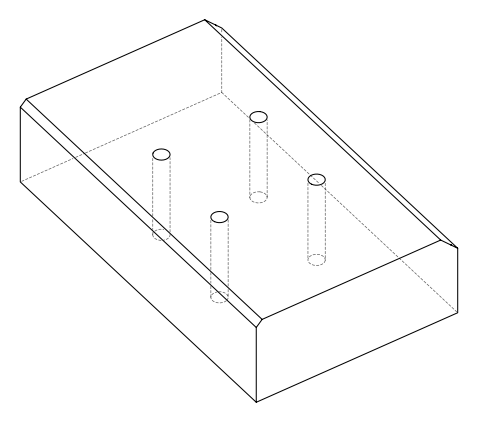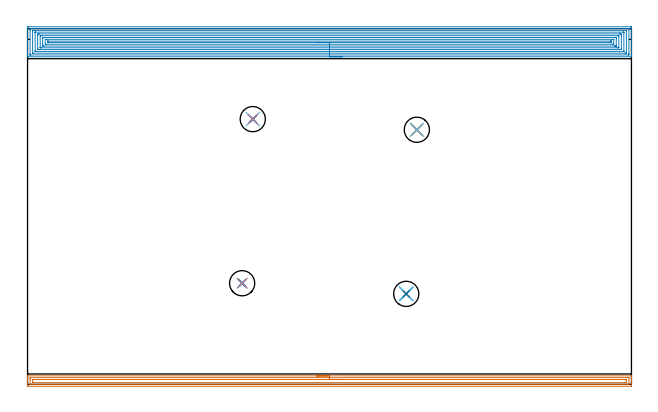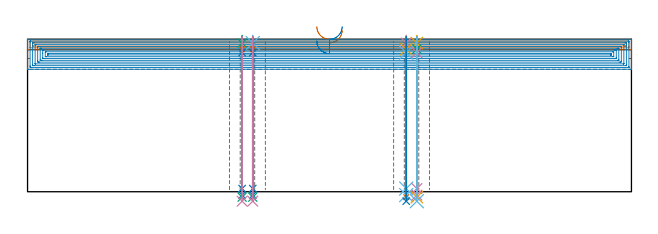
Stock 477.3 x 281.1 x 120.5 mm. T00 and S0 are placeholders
(PLAN: 22 operations, 17 tool changes, 53 min)
(1 AREA_MILL | FG_CHAMFER_SURFACE | UGT0205_001 | 11.68 min | 16050 mm3)
(2 AREA_MILL_1 | FG_CHAMFER_SURFACE_1 | UGT0205_001 | 34.66 min | 134039 mm3)
(3 SPOT_DRILL | STEP1HOLE | NXT0321_9005460120000 | 0.05 min | 183 mm3)
(4 SPOT_DRILL_1 | STEP1HOLE_1 | NXT0321_9005460120000 | 0.05 min | 182 mm3)
(5 SPOT_DRILL_2 | STEP1HOLE_2 | NXT0321_9005460120000 | 0.05 min | 186 mm3)
(6 SPOT_DRILL_3 | STEP1HOLE_3 | NXT0321_9005460120000 | 0.05 min | 183 mm3)
(7 DRILL_BLIND_HOLE_INTO_CENTER | STEP1HOLE | NXT0301_023 | 0.04 min | 97 mm3)
(8 GUN_DRILL_THROUGH_HOLE | STEP1HOLE | UGT0307_001 | 0.54 min | 2185 mm3)
(9 SPADE_DRILL_TO_ENLARGE_THROUGH_HOLE | STEP1HOLE | UGT0306_003 | 0.51 min | 12258 mm3)
(10 DRILL_TO_ENLARGE_THROUGH_HOLE | STEP1HOLE | UGT0301_265 | 0.52 min | 22685 mm3)
(11 DRILL_BLIND_HOLE_INTO_CENTER_1 | STEP1HOLE_1 | NXT0301_023 | 0.04 min | 101 mm3)
(12 GUN_DRILL_THROUGH_HOLE_1 | STEP1HOLE_1 | UGT0307_001 | 0.54 min | 2203 mm3)
(13 SPADE_DRILL_TO_ENLARGE_THROUGH_HOLE_1 | STEP1HOLE_1 | UGT0306_003 | 0.51 min | 12244 mm3)
(14 DRILL_TO_ENLARGE_THROUGH_HOLE_1 | STEP1HOLE_1 | UGT0301_265 | 0.52 min | 22678 mm3)
(15 DRILL_BLIND_HOLE_INTO_CENTER_2 | STEP1HOLE_2 | NXT0301_023 | 0.04 min | 92 mm3)
(16 GUN_DRILL_THROUGH_HOLE_2 | STEP1HOLE_2 | UGT0307_001 | 0.54 min | 2190 mm3)
(17 SPADE_DRILL_TO_ENLARGE_THROUGH_HOLE_2 | STEP1HOLE_2 | UGT0306_003 | 0.51 min | 12256 mm3)
(18 DRILL_TO_ENLARGE_THROUGH_HOLE_2 | STEP1HOLE_2 | UGT0301_265 | 0.52 min | 22679 mm3)
(19 DRILL_BLIND_HOLE_INTO_CENTER_3 | STEP1HOLE_3 | NXT0301_023 | 0.04 min | 107 mm3)
(20 GUN_DRILL_THROUGH_HOLE_3 | STEP1HOLE_3 | UGT0307_001 | 0.54 min | 2203 mm3)
(21 SPADE_DRILL_TO_ENLARGE_THROUGH_HOLE_3 | STEP1HOLE_3 | UGT0306_003 | 0.51 min | 12247 mm3)
(22 DRILL_TO_ENLARGE_THROUGH_HOLE_3 | STEP1HOLE_3 | UGT0301_265 | 0.52 min | 22677 mm3)
(TOOL UGT0205_001 | Chamfer Mill 20 x 3 x 45 deg. | D20 FL50 Z2)
(TOOL NXT0321_9005460120000 | NC Spot Drill, 142deg, 12mm, Carbide, Uncoated | D12 PA142 FL30 Z2)
(TOOL NXT0301_023 | Carbide Drill 5.2mm [860.1-0520-016A1-MM 2214] | D5.2 PA140 FL28 Z2)
(TOOL UGT0307_001 | Gun Drill 5 mm | D5 PA130 FL24 Z1)
(TOOL UGT0306_003 | Spade Drill 12.5mm | D12.5 PA132 FL10 Z2)
(TOOL UGT0301_265 | Twist Drill 19.9 mm | D19.9 PA118 FL140 Z2)
(OP 1 AREA_MILL)
G17 G21 G94 G90
T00 M6
G54
G17 G0 G90 X228.65 Y6.7 S1061 M3
G43 Z130.5 H0
G94 G1 X228.688 Z129.628 F250.
X228.802 Z128.763
X228.991 Z127.911
X229.253 Z127.079
X229.587 Z126.273
X229.99 Z125.5
X230.458 Z124.764
X230.99 Z124.072
X231.579 Z123.429
X232.222 Z122.839
X232.914 Z122.308
X233.65 Z121.839
X234.424 Z121.437
X235.23 Z121.103
X236.062 Z120.84
X236.914 Z120.652
X237.778 Z120.538
X238.65 Z120.5
X477.135
X477.251 Y6.703 Z120.497
X477.297 Z120.493
X477.299 Y6.702 Z120.492
X477.3 Y6.286 Z120.085
Y5.938 Z119.737
Y5.265 Z119.06
Y4.04 Z117.837
Y3.488 Z117.283
Y2.876 Z116.671
X477.299 Y-1.23 Z112.567
X477.29 Y-1.492 Z112.306
X477.028 Y-1.499 Z112.299
X0.616 Y-1.5 Z112.3
X0.27 Y-1.497 Z112.301
X0.01 Y-1.492 Z112.306
X0. Y-1.229 Z112.568
Y3.488 Z117.283
Y4.04 Z117.837
Y4.377 Z118.173
Y4.928 Z118.725
Y5.265 Z119.06
Y5.938 Z119.737
Y6.286 Z120.085
Y6.667 Z120.458
X0.01 Y6.702 Z120.493
X0.167 Y6.699 Z120.499
X238.65 Y6.7 Z120.5
Y5.285 Z119.085
X474.898
X475.29 Y5.265 Z119.065
X475.299 Y4.866 Z118.666
X475.3 Y0.823 Z114.623
X475.299 Y0.425 Z114.225
X475.29 Y-0.065 Z113.735
X474.918 Y-0.085 Z113.715
X474.898 Y-0.086 Z113.714
X2.402 Y-0.085 Z113.715
X2.01 Y-0.065 Z113.735
X2.001 Y0.334 Z114.134
X2. Y4.377 Z118.177
X2.001 Y4.775 Z118.575
X2.01 Y5.265 Z119.065
X2.382 Y5.284 Z119.084
X2.402 Y5.285 Z119.085
X238.65
Y3.871 Z117.671
X472.726
X473.112 Y3.87 Z117.67
X473.239 Y3.867 Z117.667
X473.278 Y3.865 Z117.665
X473.29 Y3.8 Z117.6
X473.296 Y3.676 Z117.476
X473.299 Y3.488 Z117.288
X473.298 Y1.526 Z115.326
X473.29 Y1.344 Z115.144
X473.112 Y1.335 Z115.135
X472.602 Y1.33 Z115.13
X472.218 Y1.329 Z115.129
X471.711 Y1.328 Z115.128
X4.574
X4.188 Y1.33 Z115.13
X4.061 Y1.332 Z115.132
X4.022 Y1.335 Z115.135
X4.01 Y1.4 Z115.2
X4.004 Y1.524 Z115.324
X4.001 Y1.712 Z115.512
Y3.488 Z117.288
X4.002 Y3.674 Z117.474
X4.01 Y3.856 Z117.656
X4.188 Y3.864 Z117.664
X4.698 Y3.869 Z117.669
X5.082 Y3.871 Z117.671
X5.59
X238.65
X239.522 Z117.709
X240.386 Z117.823
X241.238 Z118.012
X242.07 Z118.274
X242.876 Z118.608
X243.65 Z119.011
X244.386 Z119.48
X245.078 Z120.011
X245.721 Z120.6
X246.31 Z121.243
X246.842 Z121.935
X247.31 Z122.671
X247.713 Z123.445
X248.047 Z124.251
X248.309 Z125.083
X248.498 Z125.935
X248.612 Z126.8
X248.65 Z127.671
G0 Z130.5
M5
M2
(OP 2 AREA_MILL_1)
G17 G21 G94 G90
T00 M6
G54
G17 G0 G90 X248.65 Y258.9 S1061 M3
G43 Z130.5 H0
G94 G1 X248.612 Z129.628 F250.
X248.498 Z128.763
X248.309 Z127.912
X248.047 Z127.08
X247.713 Z126.274
X247.31 Z125.5
X246.842 Z124.764
X246.31 Z124.072
X245.721 Z123.429
X245.078 Z122.839
X244.386 Z122.308
X243.65 Z121.84
X242.876 Z121.437
X242.07 Z121.103
X241.238 Z120.841
X240.387 Z120.652
X239.522 Z120.538
X238.65 Z120.5
X0.169
X0.01 Y258.906 Z120.493
X0. Y259.218 Z120.181
Y259.533 Z119.866
Y260.199 Z119.195
Y261.412 Z117.985
Y261.958 Z117.436
Y270.545 Z108.852
Y281.574 Z97.823
X0.005 Y282.18 Z97.218
X0.01 Y282.592 Z96.806
X0.193 Y282.596 Z96.803
X0.616 Y282.6 Z96.8
X476.684
X477.156 Y282.595 Z96.803
X477.29 Y282.592 Z96.806
X477.3 Y282.453 Z96.944
Y262.564 Z116.831
Y261.958 Z117.436
Y261.412 Z117.985
Y261.079 Z118.317
Y260.532 Z118.864
Y260.199 Z119.195
Y259.217 Z120.182
X477.29 Y258.906 Z120.493
X477.131 Y258.9 Z120.5
X238.65
Y260.314 Z119.086
X2.402 Y260.315 Z119.085
X2.285
X2.041 Y260.32 Z119.08
X2.016 Y260.321 Z119.079
X2.01 Y260.335 Z119.065
X2.004 Y260.366 Z119.034
X2.002 Y260.397 Z119.003
X2. Y260.595 Z118.805
Y261.079 Z118.321
Y279.938 Z99.462
X2.003 Y280.421 Z98.979
X2.007 Y280.81 Z98.59
X2.024 Y281.179 Z98.221
X2.402 Y281.184 Z98.216
X2.52 Y281.185 Z98.215
X474.898
X475.016
X475.259 Y281.18 Z98.22
X475.284 Y281.179 Z98.221
X475.29 Y281.165 Z98.235
X475.296 Y281.134 Z98.266
X475.298 Y281.103 Z98.297
X475.3 Y280.905 Z98.495
Y280.421 Z98.979
Y261.562 Z117.838
X475.297 Y261.079 Z118.321
X475.293 Y260.69 Z118.71
X475.276 Y260.321 Z119.079
X474.898 Y260.316 Z119.084
X474.78 Y260.315 Z119.085
X238.65 Y260.314 Z119.086
Y261.728 Z117.672
X4.189 Y261.729 Z117.671
X4.111 Y261.73 Z117.67
X4.049 Y261.732 Z117.668
X4.016 Y261.735 Z117.665
X4.01 Y261.773 Z117.627
X4.004 Y261.958 Z117.442
X4.001 Y262.143 Z117.257
X4. Y278.848 Z100.552
X4.004 Y279.542 Z99.858
X4.008 Y279.72 Z99.68
X4.022 Y279.765 Z99.635
X4.073 Y279.767 Z99.633
X4.189 Y279.769 Z99.631
X4.849 Y279.771 Z99.629
X5.082
X473.112
X473.189 Y279.77 Z99.63
X473.251 Y279.768 Z99.632
X473.284 Y279.765 Z99.635
X473.29 Y279.727 Z99.673
X473.296 Y279.542 Z99.858
X473.299 Y279.357 Z100.043
X473.3 Y262.652 Z116.748
X473.296 Y261.958 Z117.442
X473.292 Y261.78 Z117.62
X473.278 Y261.735 Z117.665
X473.228 Y261.733 Z117.667
X473.112 Y261.731 Z117.669
X472.451 Y261.729 Z117.671
X472.218 Y261.728 Z117.672
X238.65
Y263.143 Z116.257
X6.557
X6.135 Y263.145 Z116.255
X6.048 Y263.147 Z116.253
X6.015 Y263.149 Z116.251
X6.01 Y263.188 Z116.212
X6.006 Y263.288 Z116.112
X6. Y263.691 Z115.709
X6.001 Y278.211 Z101.189
X6.003 Y278.318 Z101.082
X6.007 Y278.343 Z101.057
X6.01 Y278.35 Z101.05
X6.022 Y278.352 Z101.048
X6.091 Y278.355 Z101.045
X6.286 Y278.357 Z101.043
X470.743
X471.165 Y278.354 Z101.046
X471.252 Y278.353 Z101.048
X471.285 Y278.351 Z101.049
X471.29 Y278.312 Z101.088
X471.294 Y278.212 Z101.188
X471.3 Y277.809 Z101.591
X471.299 Y263.289 Z116.111
X471.297 Y263.182 Z116.218
X471.293 Y263.157 Z116.243
X471.29 Y263.15 Z116.25
X471.278 Y263.148 Z116.252
X471.209 Y263.145 Z116.255
X471.014 Y263.143 Z116.257
X238.65
Y264.557 Z114.843
X9.587
X8.692 Y264.558 Z114.842
X8.654 Y264.559 Z114.841
X8.01 Y264.595 Z114.805
X8.001 Y265.238 Z114.162
X8. Y276.025 Z103.375
X8.003 Y276.666 Z102.734
X8.01 Y276.904 Z102.496
X8.617 Y276.941 Z102.459
X8.654 Y276.942 Z102.458
X9.508 Y276.943 Z102.457
X467.713
X468.608 Y276.942 Z102.458
X468.646 Y276.941 Z102.459
X469.29 Y276.904 Z102.496
X469.299 Y276.262 Z103.138
X469.3 Y265.475 Z113.925
X469.297 Y264.834 Z114.566
X469.29 Y264.595 Z114.805
X468.683 Y264.559 Z114.841
X468.646 Y264.558 Z114.842
X467.792 Y264.557 Z114.843
X238.65
Y265.971 Z113.429
X10.829
X10.441 Y265.973 Z113.427
X10.053 Y265.977 Z113.423
X10.01 Y265.978 Z113.422
X10.006 Y266.017 Z113.383
X10.002 Y266.094 Z113.306
X10. Y266.209 Z113.191
Y266.354 Z113.046
X10.001 Y275.146 Z104.254
X10.002 Y275.363 Z104.037
X10.006 Y275.471 Z103.929
X10.01 Y275.519 Z103.881
X10.059 Y275.522 Z103.878
X10.441 Y275.527 Z103.873
X10.945 Y275.529 Z103.871
X11.334
X466.471
X466.859 Y275.527 Z103.873
X467.247 Y275.523 Z103.877
X467.29 Y275.522 Z103.878
X467.294 Y275.483 Z103.917
X467.298 Y275.406 Z103.994
X467.3 Y275.291 Z104.109
Y275.146 Z104.254
X467.299 Y266.354 Z113.046
X467.298 Y266.137 Z113.263
X467.294 Y266.029 Z113.371
X467.29 Y265.981 Z113.419
X467.241 Y265.978 Z113.422
X466.859 Y265.973 Z113.427
X466.355 Y265.971 Z113.429
X465.966
X238.65
Y267.385 Z112.015
X12.965 Y267.386 Z112.014
X12.227 Y267.39 Z112.01
X12.065 Y267.392 Z112.008
X12.009 Y267.4 Z112.
X12.006 Y267.412 Z111.988
X12.002 Y267.455 Z111.945
X12. Y269.871 Z109.529
Y273.388 Z106.012
Y273.611 Z105.789
X12.002 Y273.835 Z105.565
X12.006 Y273.984 Z105.416
X12.01 Y274.098 Z105.302
X12.045 Y274.108 Z105.292
X12.227 Y274.111 Z105.289
X12.383 Y274.113 Z105.287
X13.12 Y274.115 Z105.285
X13.275
X464.335 Y274.114 Z105.286
X465.073 Y274.11 Z105.29
X465.235 Y274.108 Z105.292
X465.291 Y274.099 Z105.301
X465.294 Y274.088 Z105.312
X465.298 Y274.045 Z105.355
X465.3 Y273.388 Z106.012
Y273.164 Z106.236
Y267.889 Z111.511
X465.298 Y267.665 Z111.735
X465.294 Y267.516 Z111.884
X465.29 Y267.402 Z111.998
X465.255 Y267.392 Z112.008
X465.073 Y267.388 Z112.012
X464.917 Y267.387 Z112.013
X464.18 Y267.385 Z112.015
X464.025
X238.65
Y268.8 Z110.6
X14.907
X14.205 Y268.803 Z110.597
X14.014 Y268.807 Z110.593
X14.001 Y268.992 Z110.408
X14. Y269.005 Z110.395
X14.001 Y272.521 Z106.879
X14.014 Y272.693 Z106.707
X14.713 Y272.699 Z106.701
X14.907 Y272.7 Z106.7
X462.393
X463.095 Y272.696 Z106.704
X463.286 Y272.693 Z106.707
X463.299 Y272.508 Z106.892
X463.3 Y272.495 Z106.905
X463.299 Y268.979 Z110.421
X463.286 Y268.807 Z110.593
X462.587 Y268.801 Z110.599
X462.393 Y268.8 Z110.6
X238.65
Y270.214 Z109.186
X16.693
X16.344 Y270.215 Z109.185
X16.05 Y270.219 Z109.181
X16.02 Y270.22 Z109.18
X16.01 Y270.226 Z109.174
X16.007 Y270.248 Z109.152
X16.003 Y270.35 Z109.05
X16. Y270.553 Z108.847
X16.001 Y270.75 Z108.65
X16.004 Y271.091 Z108.309
X16.008 Y271.261 Z108.139
X16.01 Y271.277 Z108.123
X16.025 Y271.28 Z108.12
X16.071 Y271.283 Z108.117
X16.149 Y271.285 Z108.115
X460.607 Y271.286 Z108.114
X460.957 Y271.285 Z108.115
X461.25 Y271.281 Z108.119
X461.28 Y271.279 Z108.121
X461.29 Y271.274 Z108.126
X461.293 Y271.252 Z108.148
X461.297 Y271.15 Z108.25
X461.3 Y270.947 Z108.453
X461.299 Y270.75 Z108.65
X461.296 Y270.409 Z108.991
X461.292 Y270.239 Z109.161
X461.29 Y270.223 Z109.177
X461.275 Y270.22 Z109.18
X461.229 Y270.217 Z109.183
X461.151 Y270.215 Z109.185
X238.65 Y270.214 Z109.186
X237.778 Z109.224
X236.914 Z109.338
X236.062 Z109.527
X235.23 Z109.789
X234.424 Z110.123
X233.65 Z110.526
X232.914 Z110.995
X232.222 Z111.526
X231.579 Z112.115
X230.99 Z112.758
X230.459 Z113.45
X229.99 Z114.186
X229.587 Z114.96
X229.253 Z115.766
X228.991 Z116.598
X228.802 Z117.45
X228.688 Z118.315
X228.65 Z119.186
G0 Z130.5
M5
M2
(OP 3 SPOT_DRILL)
G17 G21 G94 G90
T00 M6
G54
G17 G0 G90 X169.6 Y79.9 S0 M3
G43 Z130.5 H0
G94 G81 G98 Z117.5 F250. R123.5
G80
M5
M2
(OP 4 SPOT_DRILL_1)
G17 G21 G94 G90
T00 M6
G54
G17 G0 G90 X299.3 Y71.5 S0 M3
G43 Z130.5 H0
G94 G81 G98 Z117.5 F250. R123.5
G80
M5
M2
(OP 5 SPOT_DRILL_2)
G17 G21 G94 G90
T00 M6
G54
G17 G0 G90 X307.7 Y201.2 S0 M3
G43 Z130.5 H0
G94 G81 G98 Z117.5 F250. R123.5
G80
M5
M2
(OP 6 SPOT_DRILL_3)
G17 G21 G94 G90
T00 M6
G54
G17 G0 G90 X178. Y209.6 S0 M3
G43 Z130.5 H0
G94 G81 G98 Z117.5 F250. R123.5
G80
M5
M2
(OP 7 DRILL_BLIND_HOLE_INTO_CENTER)
G17 G21 G94 G90
T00 M6
G54
G17 G0 G90 X169.6 Y79.9 S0 M3
G43 Z130.5 H1
G94 G81 G98 Z112.7 F250. R122.5
G80
M5
M2
(OP 8 GUN_DRILL_THROUGH_HOLE)
G17 G21 G94 G90
T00 M6
G54
G17 G0 G90 X169.6 Y79.9 M8
G43 Z130.5 H0
Z118.386
S716 M3
G94 G1 Z109.944 F125. M26
G4 X.084
Z2.5 F250.
G4 X.084
Z-2.666 F125.
G4 X.084
M5
M9
G0 Z118.386
Z130.5
M2
(OP 9 SPADE_DRILL_TO_ENLARGE_THROUGH_HOLE)
G17 G21 G94 G90
T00 M6
G54
G17 G0 G90 X169.6 Y79.9 S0 M3
G43 Z130.5 H0
G94 G73 G98 Z-4.283 F250. Q12.478 R122.5
G80
M5
M2
(OP 10 DRILL_TO_ENLARGE_THROUGH_HOLE)
G17 G21 G94 G90
T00 M6
G54
G17 G0 G90 X169.6 Y79.9 S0 M3
G43 Z130.5 H0
G94 G73 G98 Z-7.479 F250. Q18.283 R122.5
G80
M5
M2
(OP 11 DRILL_BLIND_HOLE_INTO_CENTER_1)
G17 G21 G94 G90
T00 M6
G54
G17 G0 G90 X299.3 Y71.5 S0 M3
G43 Z130.5 H1
G94 G81 G98 Z112.7 F250. R122.5
G80
M5
M2
(OP 12 GUN_DRILL_THROUGH_HOLE_1)
G17 G21 G94 G90
T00 M6
G54
G17 G0 G90 X299.3 Y71.5 M8
G43 Z130.5 H0
Z118.386
S716 M3
G94 G1 Z109.944 F125. M26
G4 X.084
Z2.5 F250.
G4 X.084
Z-2.666 F125.
G4 X.084
M5
M9
G0 Z118.386
Z130.5
M2
(OP 13 SPADE_DRILL_TO_ENLARGE_THROUGH_HOLE_1)
G17 G21 G94 G90
T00 M6
G54
G17 G0 G90 X299.3 Y71.5 S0 M3
G43 Z130.5 H0
G94 G73 G98 Z-4.283 F250. Q12.478 R122.5
G80
M5
M2
(OP 14 DRILL_TO_ENLARGE_THROUGH_HOLE_1)
G17 G21 G94 G90
T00 M6
G54
G17 G0 G90 X299.3 Y71.5 S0 M3
G43 Z130.5 H0
G94 G73 G98 Z-7.479 F250. Q18.283 R122.5
G80
M5
M2
(OP 15 DRILL_BLIND_HOLE_INTO_CENTER_2)
G17 G21 G94 G90
T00 M6
G54
G17 G0 G90 X307.7 Y201.2 S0 M3
G43 Z130.5 H1
G94 G81 G98 Z112.7 F250. R122.5
G80
M5
M2
(OP 16 GUN_DRILL_THROUGH_HOLE_2)
G17 G21 G94 G90
T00 M6
G54
G17 G0 G90 X307.7 Y201.2 M8
G43 Z130.5 H0
Z118.386
S716 M3
G94 G1 Z109.944 F125. M26
G4 X.084
Z2.5 F250.
G4 X.084
Z-2.666 F125.
G4 X.084
M5
M9
G0 Z118.386
Z130.5
M2
(OP 17 SPADE_DRILL_TO_ENLARGE_THROUGH_HOLE_2)
G17 G21 G94 G90
T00 M6
G54
G17 G0 G90 X307.7 Y201.2 S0 M3
G43 Z130.5 H0
G94 G73 G98 Z-4.283 F250. Q12.478 R122.5
G80
M5
M2
(OP 18 DRILL_TO_ENLARGE_THROUGH_HOLE_2)
G17 G21 G94 G90
T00 M6
G54
G17 G0 G90 X307.7 Y201.2 S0 M3
G43 Z130.5 H0
G94 G73 G98 Z-7.479 F250. Q18.283 R122.5
G80
M5
M2
(OP 19 DRILL_BLIND_HOLE_INTO_CENTER_3)
G17 G21 G94 G90
T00 M6
G54
G17 G0 G90 X178. Y209.6 S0 M3
G43 Z130.5 H1
G94 G81 G98 Z112.7 F250. R122.5
G80
M5
M2
(OP 20 GUN_DRILL_THROUGH_HOLE_3)
G17 G21 G94 G90
T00 M6
G54
G17 G0 G90 X178. Y209.6 M8
G43 Z130.5 H0
Z118.386
S716 M3
G94 G1 Z109.944 F125. M26
G4 X.084
Z2.5 F250.
G4 X.084
Z-2.666 F125.
G4 X.084
M5
M9
G0 Z118.386
Z130.5
M2
(OP 21 SPADE_DRILL_TO_ENLARGE_THROUGH_HOLE_3)
G17 G21 G94 G90
T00 M6
G54
G17 G0 G90 X178. Y209.6 S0 M3
G43 Z130.5 H0
G94 G73 G98 Z-4.283 F250. Q12.478 R122.5
G80
M5
M2
(OP 22 DRILL_TO_ENLARGE_THROUGH_HOLE_3)
G17 G21 G94 G90
T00 M6
G54
G17 G0 G90 X178. Y209.6 S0 M3
G43 Z130.5 H0
G94 G73 G98 Z-7.479 F250. Q18.283 R122.5
G80
M5
M2
